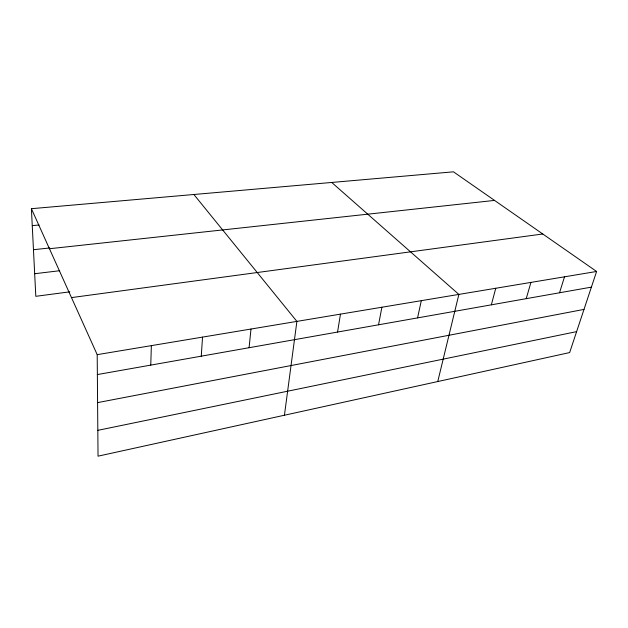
<?xml version="1.0" encoding="UTF-8"?>
<svg xmlns="http://www.w3.org/2000/svg" width="628" height="628" viewBox="0 0 628 628"><rect width="100%" height="100%" fill="white"/><g stroke="black" fill="none" stroke-linecap="round" stroke-linejoin="round"><path stroke-width="0.94" d="M150.759 365.111L151.356 345.636M201.258 356.178L202.538 337.11M249.096 347.708L250.98 329.041M284.437 415.226L296.895 321.395L193.879 194.499M337.558 332.055L340.47 314.133M378.543 324.802L381.895 307.233M417.573 317.894L421.31 300.671M437.763 381.541L458.872 294.414L331.725 182.458M491.339 304.839L495.759 288.268M526.225 298.661L530.927 282.404M559.54 292.766L564.509 276.815M596.6 271.469L569.659 352.567L98.031 456.179L97.199 354.655L31.4 208.692L453.471 171.821L596.6 271.469L97.199 354.655M97.819 430.345L576.614 331.631M97.591 402.619L584.001 309.392M97.364 374.563L591.395 287.129M71.482 297.601L542.773 233.993M69.787 291.832L35.812 296.314L31.4 208.692M34.673 273.73L59.715 270.715M33.465 249.716L49.73 247.958M49.447 248.735L494.542 200.418M32.256 225.64L39.062 224.989"/></g></svg>
